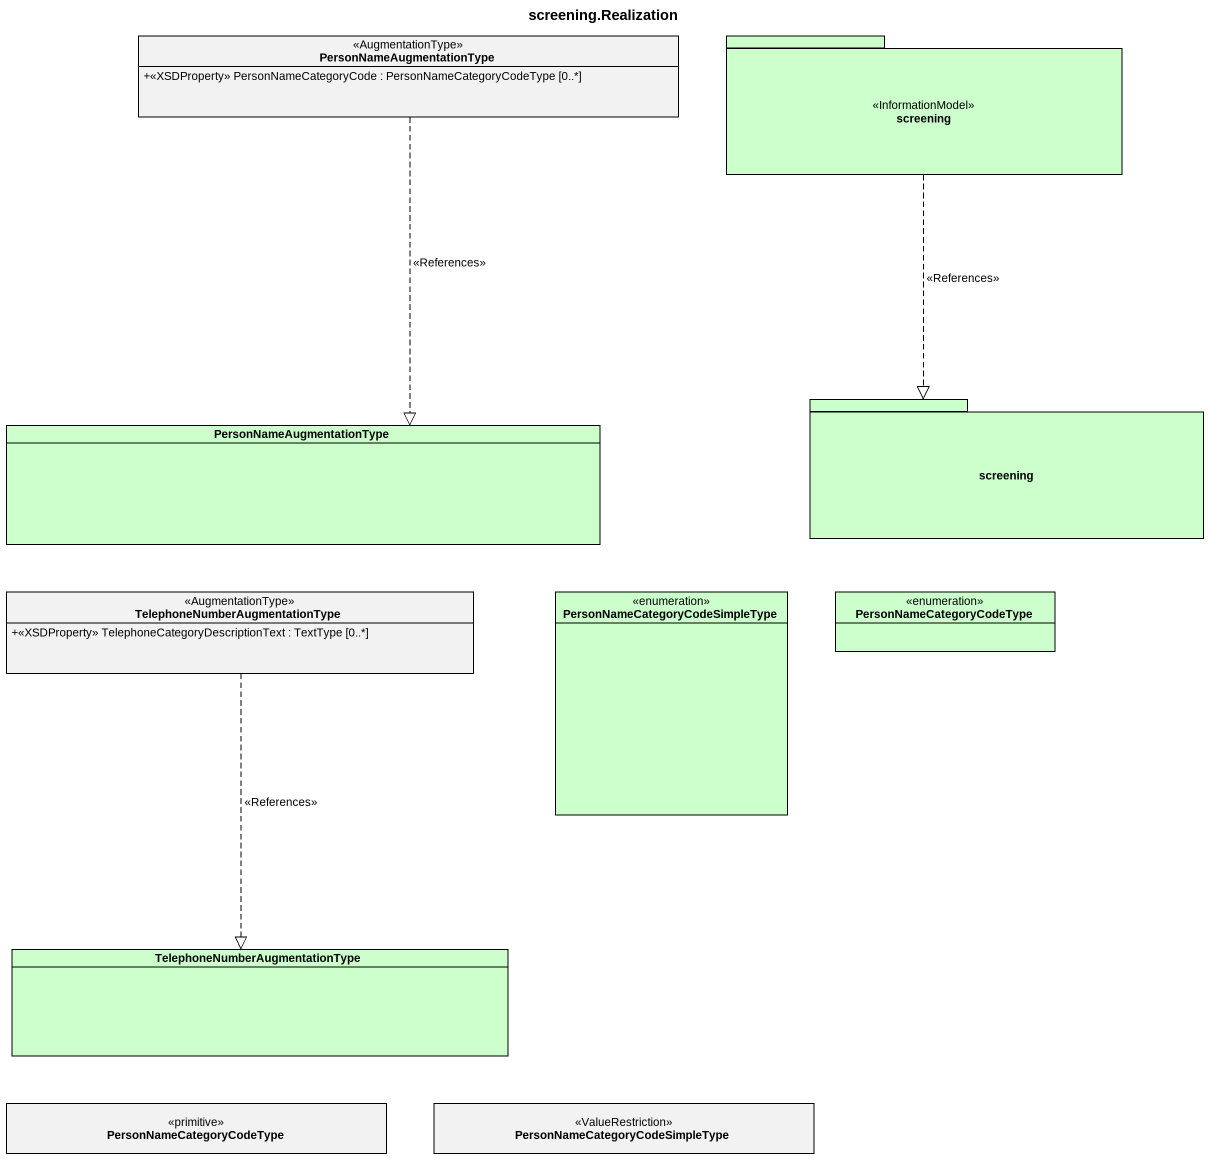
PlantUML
@startuml
title screening.Realization
hide circle
hide empty members
skinparam classAttributeIconSize 0
class PersonNameAugmentationType <<AugmentationType>> {
  +<<XSDProperty>> PersonNameCategoryCode : PersonNameCategoryCodeType [0..*]
}
package screening <<InformationModel>> #CCFFCC {
}
class "PersonNameAugmentationType" as PersonNameAugmentationType_2 #CCFFCC
package "screening" as screening_2 #CCFFCC {
}
class "TelephoneNumberAugmentationType" as TelephoneNumberAugmentationT <<AugmentationType>> {
  +<<XSDProperty>> TelephoneCategoryDescriptionText : TextType [0..*]
}
enum "PersonNameCategoryCodeSimpleType" as PersonNameCategoryCodeSimple #CCFFCC
enum PersonNameCategoryCodeType #CCFFCC
class "TelephoneNumberAugmentationType" as TelephoneNumberAugmentationT_2 #CCFFCC
class "PersonNameCategoryCodeType" as PersonNameCategoryCodeType_2 <<primitive>>
class "PersonNameCategoryCodeSimpleType" as PersonNameCategoryCodeSimple_2 <<ValueRestriction>>
PersonNameAugmentationType ..|> PersonNameAugmentationType_2 : <<References>>
screening ..|> screening_2 : <<References>>
TelephoneNumberAugmentationT ..|> TelephoneNumberAugmentationT_2 : <<References>>
@enduml
